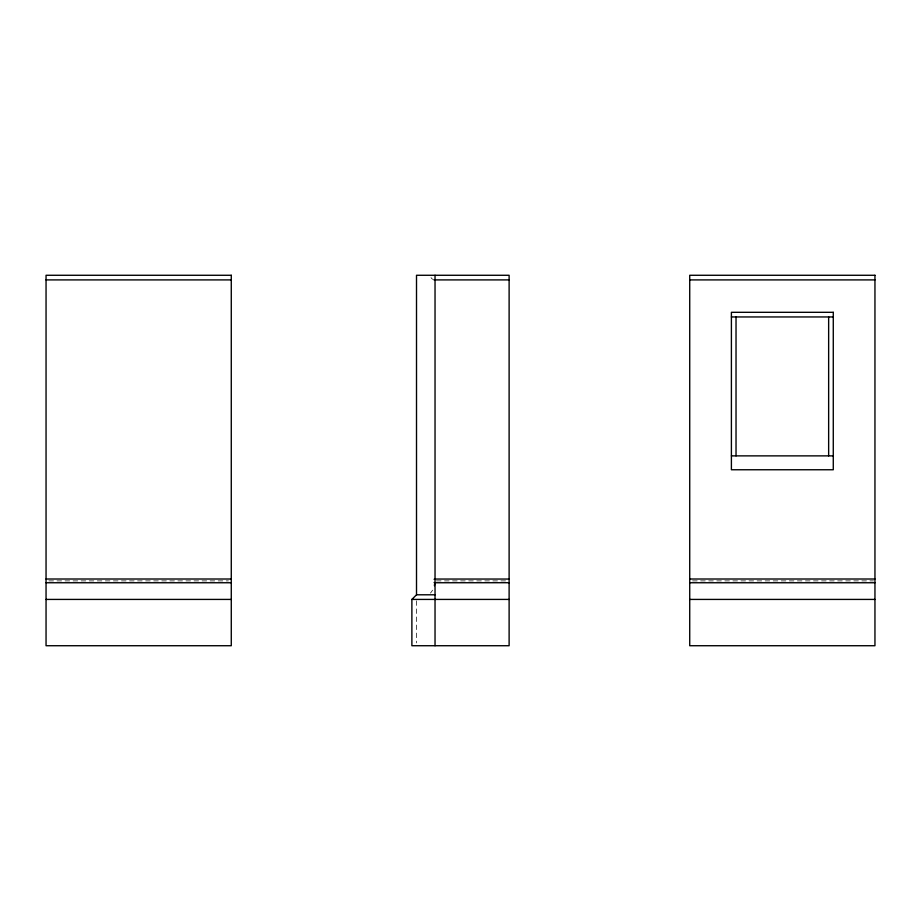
<?xml version="1.0" encoding="UTF-8"?>
<svg xmlns="http://www.w3.org/2000/svg" width="921" height="921" viewBox="0 0 921 921"><rect width="100%" height="100%" fill="white"/><g stroke="black" fill="none" stroke-linecap="round" stroke-linejoin="round"><path stroke-width="0.69" stroke-dasharray="4.61 3.45" d="M48.917 580.898L228.408 580.898M436.45 580.898L507.966 580.898M692.592 580.898L873.511 580.898M416.511 600.826L416.511 642.927M432.548 590.165A18.524 18.524 0 0 1 430.429 593.112M432.72 279.282A4.628 4.628 0 0 1 431.016 277.589"/><path stroke-width="1.38" d="M434.401 585.698L434.793 582.717M411.883 599.421L416.511 594.793L416.511 275.275L509.117 275.275L509.117 645.725L411.883 645.725L411.883 599.421L509.117 599.421M46.05 279.903L231.275 279.903M509.117 279.903L435.034 279.903A4.628 4.628 0 0 1 433.837 279.742M689.725 279.903L874.95 279.903M731.401 316.951L833.275 316.951M731.401 455.872L833.275 455.872M46.05 579.01L231.275 579.01M509.117 579.044L435.034 579.044A1.854 1.854 0 0 0 434.102 579.297M689.725 579.01L874.95 579.01M46.05 582.751L231.275 582.751M434.793 582.751L509.117 582.717M689.725 582.751L874.95 582.751M416.511 594.793L435.034 594.793M46.05 599.421L231.275 599.421M689.725 599.421L874.95 599.421M435.034 582.751L434.551 582.694A1.854 1.854 0 0 1 434.102 582.498M828.647 316.951L828.647 455.872M736.029 316.951L736.029 455.872M435.034 275.275L435.034 645.725M231.275 275.275L46.05 275.275L46.05 645.725L231.275 645.725L231.275 275.275M874.95 275.275L689.725 275.275L689.725 645.725L874.95 645.725L874.95 275.275M833.275 312.311L731.401 312.311L731.401 469.756L833.275 469.756L833.275 312.311"/></g></svg>
